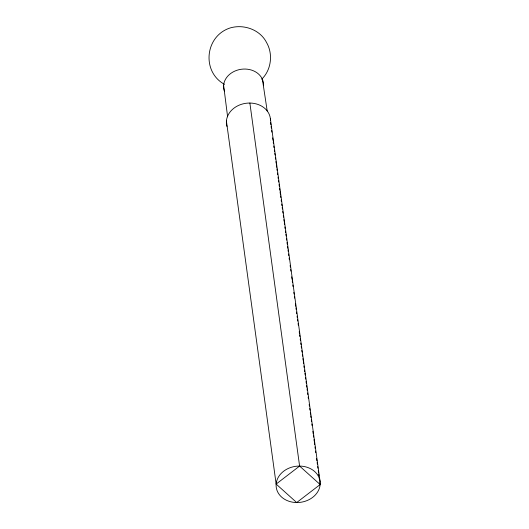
<?xml version="1.0" encoding="UTF-8"?>
<svg xmlns="http://www.w3.org/2000/svg" width="529" height="529" viewBox="0 0 529 529"><rect width="100%" height="100%" fill="white"/><g stroke="black" fill="none" stroke-linecap="round" stroke-linejoin="round"><path stroke-width="0.79" d="M261.67 79.218C271.291 70.093 273.228 54.037 266.609 42.624C260.149 29.69 243.915 23.95 230.346 27.892C204.961 35.82 201.318 71.719 224.501 84.356M319.814 482.091L320.151 484.544L296.69 502.55L276.145 484.075L299.599 466.069L249.873 103.036M299.599 466.069L320.151 484.544M262.437 79.469L267.205 111.011M270.392 118.787L320.118 481.82A22.119 18.165 -7.8 0 1 288.755 501.201A22.119 18.165 -7.8 0 1 285.561 469.904A22.119 18.165 -7.8 0 1 320.118 481.82M270.531 122.325L270.868 124.778M271.093 126.418L271.317 128.051M271.648 130.504L271.873 132.138M272.66 137.864L272.997 140.317M273.222 141.951L273.44 143.584M273.777 146.037L274.002 147.677M274.339 150.124L274.564 151.763M274.789 153.397L275.014 155.03M275.344 157.483L275.569 159.123M275.907 161.576L276.131 163.21M276.356 164.843L276.693 167.296M276.912 168.93L277.136 170.569M277.474 173.023L277.699 174.656M278.036 177.109L278.261 178.742M278.485 180.382L278.704 182.016M279.041 184.469L279.266 186.102M279.603 188.555L279.828 190.189M280.053 191.829L280.39 194.282M280.608 195.915L280.833 197.548M281.17 200.002L281.395 201.635M281.732 204.088L281.957 205.728M282.182 207.361L282.4 208.995M282.737 211.448L282.962 213.088M283.299 215.541L283.524 217.174M283.861 219.628L284.086 221.261M284.304 222.894L284.529 224.534M284.867 226.987L285.091 228.621M285.429 231.074L285.653 232.707M285.878 234.34L286.096 235.98M286.434 238.434L286.658 240.067M286.996 242.52L287.221 244.153M287.558 246.607L287.776 248.246M288.001 249.88L288.226 251.513M288.563 253.966L288.788 255.6M289.125 258.053L289.35 259.693M290.13 265.413L290.355 267.052M290.692 269.499L290.917 271.139M291.697 276.859L292.034 279.312M292.259 280.952L292.484 282.585M292.821 285.038L293.046 286.672M293.826 292.398L294.051 294.031M294.389 296.485L294.613 298.118M295.394 303.844L295.731 306.298M295.956 307.931L296.18 309.564M296.518 312.017L296.743 313.657M297.073 316.111L297.298 317.744M297.523 319.377L297.748 321.01M298.085 323.464L298.31 325.104M299.202 331.643L299.427 333.277M299.652 334.917L299.877 336.55M300.214 339.003L300.432 340.636M300.77 343.09L300.994 344.723M301.219 346.363L301.444 347.996M301.781 350.449L302.006 352.083M302.337 354.536L302.562 356.169M302.899 358.622L303.124 360.262M303.348 361.896L303.573 363.529M303.911 365.982L304.129 367.622M304.466 370.069L304.691 371.708M304.916 373.342L305.14 374.975M305.478 377.428L305.702 379.068M306.033 381.521L306.258 383.155M306.595 385.608L306.82 387.241M307.045 388.875L307.27 390.514M307.6 392.968L307.825 394.601M308.162 397.054L308.387 398.687M309.174 404.414L309.392 406.047M309.729 408.5L309.954 410.134M310.292 412.587L310.516 414.227M310.741 415.86L310.966 417.493M311.297 419.947L311.521 421.58M311.859 424.033L312.084 425.673M312.87 431.393L313.201 433.846M313.426 435.486L313.651 437.119M313.988 439.573L314.213 441.206M314.438 442.839L314.662 444.479M314.993 446.932L315.218 448.566M315.555 451.019L315.78 452.652M316.567 458.379L316.897 460.832M317.122 462.465L317.347 464.098M317.684 466.552L317.909 468.191M318.246 470.638L318.465 472.278M318.689 473.911L318.914 475.545M319.252 477.998L319.476 479.638M227.609 116.803L223.615 85.334M226.412 121.042L276.145 484.075M226.961 126.431A22.119 18.165 -7.8 0 1 245.754 103.314A22.119 18.165 -7.8 0 1 270.464 120.143M224.607 91.623A20.009 16.432 -7.8 0 1 240.959 69.312A20.009 16.432 -7.8 0 1 263.429 85.758"/></g></svg>
